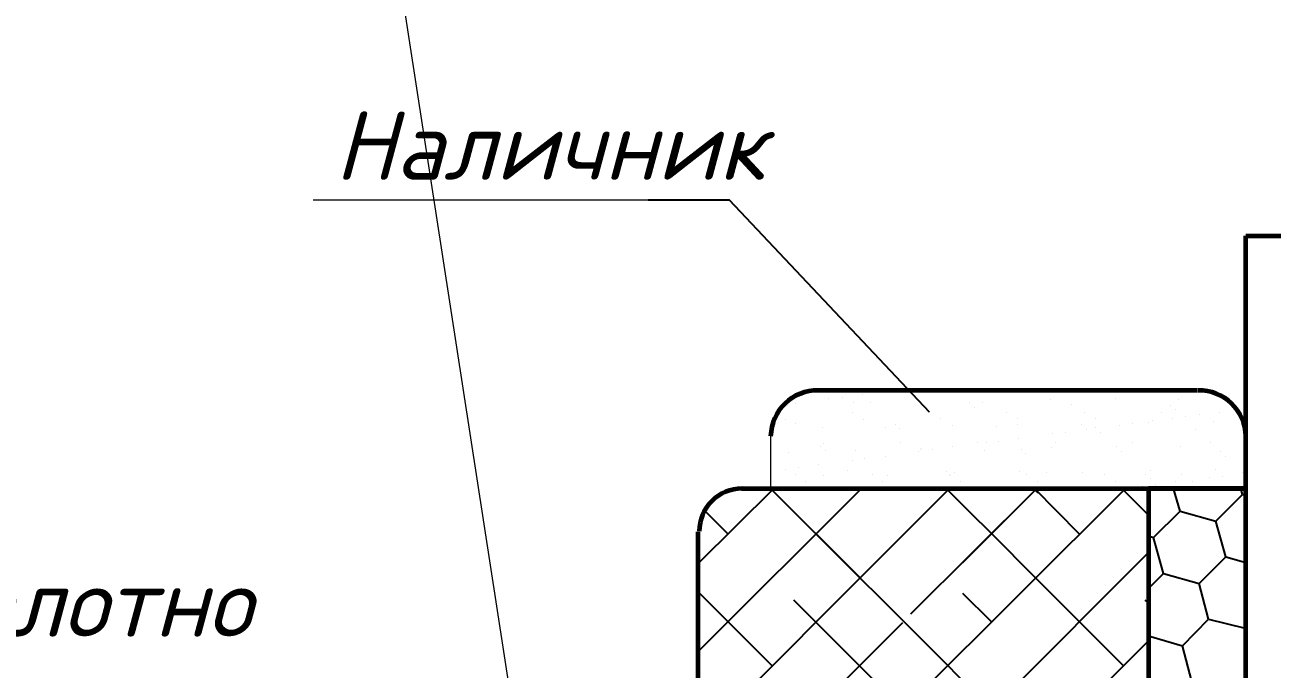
# Model space of a CAD drawing. Header units: millimetres. Extents: x -3689 to 3021565, y -698052 to -604547.
# Drawn here: x 2668458.2 to 2668522, y -674576.9 to -674543.9 of the extents above; entities that cross this region are included whole.
import ezdxf

# ---------------------------------------------------------------- set-up
doc = ezdxf.new("R2010")
doc.units = ezdxf.units.MM
doc.layers.get('0').update_dxf_attribs({"lineweight": 0})
for name, color, linetype in [('PDF _0', 7, 'Continuous'), ('PDF _Основные линии', 7, 'Continuous'), ('PDF _Текст', 7, 'Continuous')]:
    doc.layers.add(name, color=color, linetype=linetype)
doc.layers.add('ВК-текст К1', color=7, linetype='Continuous', lineweight=25)
doc.styles.add('SPDS', font='isocpeui.ttf')

msp = doc.modelspace()

# ---------------------------------------------------------------- linework, layer by layer
for p, q in [((2668494.2465, -674552.8934), (2668472.9468, -674552.8934)), ((2668496.3473, -674564.964), (2668496.3473, -674567.6453)), ((2668520.649, -674564.964), (2668520.649, -674567.6453))]:
    msp.add_line(p, q)
at = {"color": 5}
msp.add_lwpolyline([(2667738.7033, -674132.0473), (2669458.2851, -675699.2919), (2669312.8793, -674245.799), (2667580.6535, -675528.6645), (2668389.8685, -673974.059), (2668649.0702, -675655.0551)], dxfattribs=at)
at = {"layer": 'PDF _0', "lineweight": 25}
for p, q in [((2668494.2465, -674552.8934), (2668490.077, -674552.8934)), ((2668504.4763, -674563.7298), (2668494.2465, -674552.8934)), ((2668494.2465, -674552.8934), (2668494.2465, -674552.8934)), ((2668500.0075, -674562.9637), (2668500.0075, -674562.9637)), ((2668501.0289, -674562.836), (2668501.0289, -674562.836)), ((2668497.1985, -674563.3893), (2668497.1985, -674563.3893)), ((2668497.6241, -674563.3042), (2668497.6241, -674563.3042)), ((2668499.3265, -674563.0488), (2668499.3265, -674563.0488)), ((2668500.6033, -674563.2616), (2668500.6033, -674563.2616)), ((2668501.4545, -674563.219), (2668501.4545, -674563.219)), ((2668503.9656, -674563.219), (2668503.9656, -674563.219)), ((2668506.5192, -674563.2616), (2668506.5192, -674563.2616)), ((2668506.7745, -674563.4744), (2668506.7745, -674563.4744)), ((2668507.2001, -674563.219), (2668507.2001, -674563.219)), ((2668510.6475, -674563.0914), (2668510.6475, -674563.0914)), ((2668511.7115, -674563.3467), (2668511.7115, -674563.3467)), ((2668513.9671, -674563.0488), (2668513.9671, -674563.0488)), ((2668516.7761, -674563.3893), (2668516.7761, -674563.3893)), ((2668517.0314, -674563.6021), (2668517.0314, -674563.6021)), ((2668517.2017, -674563.0914), (2668517.2017, -674563.0914)), ((2668497.1134, -674564.1128), (2668497.1134, -674564.1128)), ((2668500.5182, -674563.7723), (2668500.5182, -674563.7723)), ((2668501.0715, -674564.1128), (2668501.0715, -674564.1128)), ((2668504.4763, -674563.7298), (2668504.4763, -674563.7298)), ((2668505.0296, -674564.0702), (2668505.0296, -674564.0702)), ((2668508.4343, -674563.7298), (2668508.4343, -674563.7298)), ((2668508.9876, -674564.0702), (2668508.9876, -674564.0702)), ((2668512.3924, -674563.7298), (2668512.3924, -674563.7298)), ((2668512.9457, -674564.0702), (2668512.9457, -674564.0702)), ((2668515.6695, -674564.2405), (2668515.6695, -674564.2405)), ((2668515.8823, -674564.1554), (2668515.8823, -674564.1554)), ((2668516.3505, -674563.7298), (2668516.3505, -674563.7298)), ((2668516.9038, -674564.0702), (2668516.9038, -674564.0702)), ((2668517.5847, -674563.9426), (2668517.5847, -674563.9426)), ((2668518.2657, -674563.8574), (2668518.2657, -674563.8574)), ((2668518.9892, -674564.1979), (2668518.9892, -674564.1979)), ((2668519.2871, -674563.7298), (2668519.2871, -674563.7298)), ((2668497.6241, -674564.3256), (2668497.6241, -674564.3256)), ((2668498.9861, -674564.4958), (2668498.9861, -674564.4958)), ((2668502.2206, -674564.5384), (2668502.2206, -674564.5384)), ((2668502.7313, -674564.3682), (2668502.7313, -674564.3682)), ((2668502.9441, -674564.581), (2668502.9441, -674564.581)), ((2668505.668, -674564.4107), (2668505.668, -674564.4107)), ((2668507.8811, -674564.4533), (2668507.8811, -674564.4533)), ((2668508.9876, -674564.3682), (2668508.9876, -674564.3682)), ((2668510.7751, -674564.8363), (2668510.7751, -674564.8363)), ((2668511.4135, -674564.7512), (2668511.4135, -674564.7512)), ((2668512.2222, -674564.3682), (2668512.2222, -674564.3682)), ((2668512.4775, -674564.6235), (2668512.4775, -674564.6235)), ((2668512.9457, -674564.4958), (2668512.9457, -674564.4958)), ((2668513.2011, -674564.7512), (2668513.2011, -674564.7512)), ((2668514.1799, -674564.4107), (2668514.1799, -674564.4107)), ((2668514.8609, -674564.3256), (2668514.8609, -674564.3256)), ((2668518.0954, -674564.6235), (2668518.0954, -674564.6235)), ((2668498.9009, -674565.4747), (2668498.9009, -674565.4747)), ((2668499.0286, -674565.347), (2668499.0286, -674565.347)), ((2668502.9867, -674565.3045), (2668502.9867, -674565.3045)), ((2668505.6254, -674565.5173), (2668505.6254, -674565.5173)), ((2668506.9447, -674565.3045), (2668506.9447, -674565.3045)), ((2668507.3703, -674565.3045), (2668507.3703, -674565.3045)), ((2668508.0087, -674565.2194), (2668508.0087, -674565.2194)), ((2668509.0302, -674565.0917), (2668509.0302, -674565.0917)), ((2668510.69, -674565.5598), (2668510.69, -674565.5598)), ((2668510.9028, -674565.3045), (2668510.9028, -674565.3045)), ((2668514.0522, -674565.5173), (2668514.0522, -674565.5173)), ((2668514.8609, -674565.3045), (2668514.8609, -674565.3045)), ((2668517.2868, -674565.5173), (2668517.2868, -674565.5173)), ((2668518.819, -674565.3045), (2668518.819, -674565.3045)), ((2668497.2837, -674565.8152), (2668497.2837, -674565.8152)), ((2668499.1563, -674565.6875), (2668499.1563, -674565.6875)), ((2668500.5182, -674566.1982), (2668500.5182, -674566.1982)), ((2668500.6884, -674565.6875), (2668500.6884, -674565.6875)), ((2668501.1566, -674566.1131), (2668501.1566, -674566.1131)), ((2668502.2206, -674565.9854), (2668502.2206, -674565.9854)), ((2668503.923, -674565.7301), (2668503.923, -674565.7301)), ((2668504.0081, -674565.645), (2668504.0081, -674565.645)), ((2668504.0507, -674565.6024), (2668504.0507, -674565.6024)), ((2668504.604, -674565.645), (2668504.604, -674565.645)), ((2668507.2852, -674565.6875), (2668507.2852, -674565.6875)), ((2668509.1579, -674565.645), (2668509.1579, -674565.645)), ((2668509.3707, -674565.8578), (2668509.3707, -674565.8578)), ((2668514.3076, -674565.7301), (2668514.3076, -674565.7301)), ((2668519.3722, -674565.7726), (2668519.3722, -674565.7726)), ((2668519.6276, -674565.9854), (2668519.6276, -674565.9854)), ((2668497.1134, -674566.6664), (2668497.1134, -674566.6664)), ((2668497.7518, -674566.5813), (2668497.7518, -674566.5813)), ((2668498.7733, -674566.411), (2668498.7733, -674566.411)), ((2668500.2629, -674566.709), (2668500.2629, -674566.709)), ((2668505.3275, -674566.7515), (2668505.3275, -674566.7515)), ((2668505.7531, -674566.8366), (2668505.7531, -674566.8366)), ((2668509.0727, -674566.7941), (2668509.0727, -674566.7941)), ((2668510.4772, -674566.8366), (2668510.4772, -674566.8366)), ((2668512.3073, -674566.8366), (2668512.3073, -674566.8366)), ((2668515.7546, -674566.709), (2668515.7546, -674566.709)), ((2668519.0743, -674566.6664), (2668519.0743, -674566.6664)), ((2668520.4788, -674566.8366), (2668520.4788, -674566.8366)), ((2668497.6241, -674566.9218), (2668497.6241, -674566.9218)), ((2668498.1349, -674567.3048), (2668498.1349, -674567.3048)), ((2668499.0712, -674566.9643), (2668499.0712, -674566.9643)), ((2668501.5396, -674566.9218), (2668501.5396, -674566.9218)), ((2668502.0929, -674567.2622), (2668502.0929, -674567.2622)), ((2668502.3057, -674566.9643), (2668502.3057, -674566.9643)), ((2668505.4977, -674566.9218), (2668505.4977, -674566.9218)), ((2668505.5403, -674566.9643), (2668505.5403, -674566.9643)), ((2668506.051, -674567.2622), (2668506.051, -674567.2622)), ((2668509.4558, -674566.9218), (2668509.4558, -674566.9218)), ((2668510.0091, -674567.2622), (2668510.0091, -674567.2622)), ((2668513.4138, -674566.9218), (2668513.4138, -674566.9218)), ((2668513.9671, -674567.2622), (2668513.9671, -674567.2622)), ((2668515.5418, -674566.9218), (2668515.5418, -674566.9218)), ((2668515.7972, -674567.1346), (2668515.7972, -674567.1346)), ((2668516.01, -674567.4325), (2668516.01, -674567.4325)), ((2668517.0314, -674567.3048), (2668517.0314, -674567.3048)), ((2668517.3719, -674566.9218), (2668517.3719, -674566.9218)), ((2668517.9252, -674567.2622), (2668517.9252, -674567.2622)), ((2668518.7764, -674567.092), (2668518.7764, -674567.092)), ((2668519.4574, -674567.0069), (2668519.4574, -674567.0069)), ((2668492.6446, -674571.4757), (2668496.5176, -674567.6453)), ((2668492.6446, -674575.987), (2668500.9864, -674567.6453)), ((2668500.9012, -674572.1992), (2668496.3473, -674567.6453)), ((2668498.6456, -674583.435), (2668514.5204, -674567.6027)), ((2668500.9225, -674572.2205), (2668505.4977, -674567.6453)), ((2668503.5187, -674574.0505), (2668509.9665, -674567.6453)), ((2668508.7766, -674571.0944), (2668505.4126, -674567.7304)), ((2668506.1787, -674571.4331), (2668509.9665, -674567.6453)), ((2668512.1371, -674569.9861), (2668509.8388, -674567.6453)), ((2668510.0534, -674567.8598), (2668509.8831, -674567.7322)), ((2668515.6695, -674569.0072), (2668514.265, -674567.6027)), ((2668515.3716, -674567.5176), (2668515.3716, -674567.5176)), ((2668517.2868, -674568.7944), (2668516.9463, -674567.6453)), ((2668519.1169, -674569.3051), (2668520.4788, -674567.9432)), ((2668520.4788, -674567.9432), (2668520.3937, -674567.6453)), ((2668520.4788, -674567.9432), (2668520.649, -674567.9858)), ((2668494.1768, -674569.9861), (2668492.9426, -674568.7518)), ((2668515.9249, -674570.1563), (2668517.2868, -674568.7944)), ((2668517.2868, -674568.7944), (2668519.1169, -674569.3051)), ((2668519.6276, -674571.1352), (2668519.1169, -674569.3051)), ((2668504.2652, -674575.5632), (2668498.6473, -674569.9453)), ((2668515.6695, -674570.0712), (2668515.9249, -674570.1563)), ((2668516.4356, -674571.9864), (2668515.9249, -674570.1563)), ((2668498.6456, -674587.9463), (2668515.6695, -674570.9224)), ((2668514.3927, -674576.7105), (2668508.7748, -674571.0926)), ((2668518.2657, -674572.4971), (2668519.6276, -674571.1352)), ((2668519.6276, -674571.1352), (2668520.649, -674571.4331)), ((2668492.6872, -674580.4558), (2668501.1992, -674571.9438)), ((2668515.6695, -674572.7525), (2668516.4356, -674571.9864)), ((2668516.4356, -674571.9864), (2668518.2657, -674572.4971)), ((2668518.7338, -674574.3272), (2668518.2657, -674572.4971)), ((2668496.4325, -674576.7105), (2668492.6446, -674572.9227)), ((2668507.6257, -674574.4549), (2668506.1787, -674573.0078)), ((2668503.1569, -674578.9662), (2668497.539, -674573.3483)), ((2668515.6695, -674573.476), (2668515.4993, -674573.3483)), ((2668495.2833, -674582.2859), (2668503.1144, -674574.4974)), ((2668517.4145, -674575.6891), (2668518.7338, -674574.3272)), ((2668518.7338, -674574.3272), (2668520.6065, -674574.7953)), ((2668520.6065, -674574.7953), (2668520.649, -674574.7528)), ((2668520.649, -674575.0932), (2668520.6065, -674574.7953)), ((2668500.2203, -674590.8404), (2668515.6695, -674575.4337)), ((2668509.8814, -674581.1793), (2668504.2635, -674575.5614)), ((2668515.6695, -674575.1784), (2668517.4145, -674575.6891)), ((2668517.8826, -674577.5192), (2668517.4145, -674575.6891))]:
    msp.add_line(p, q, dxfattribs=at)
at = {"layer": 'PDF _Основные линии', "lineweight": 60}
for p, q in [((2668520.649, -674567.6453), (2668520.649, -674554.7071)), ((2668520.649, -674554.7071), (2668560.2723, -674554.7071)), ((2668518.1806, -674562.6232), (2668498.7878, -674562.6196)), ((2668494.8577, -674567.6453), (2668506.1787, -674567.6453)), ((2668506.1787, -674567.6453), (2668520.649, -674567.6453)), ((2668520.649, -674567.6453), (2668515.6695, -674567.6453)), ((2668515.6695, -674567.6453), (2668515.6695, -674602.7146)), ((2668520.649, -674571.4331), (2668520.649, -674567.6453)), ((2668492.6446, -674580.1153), (2668492.6446, -674569.8584)), ((2668520.649, -674602.7146), (2668520.649, -674571.4331))]:
    msp.add_line(p, q, dxfattribs=at)
for centre, radius, start, end in [((2668498.7503, -674565.0229), 2.4037, 89.10646, 178.594838), ((2668518.2461, -674565.0229), 2.4037, 1.405162, 90.89354), ((2668494.8839, -674569.8343), 2.1918, 89.999991, 180.000009)]:
    msp.add_arc(centre, radius, start, end, dxfattribs=at)
at = {"layer": 'ВК-текст К1', "color": 3}
msp.add_circle((2674944.0996, -672909.7808), 7632.7516, dxfattribs=at)

# ---------------------------------------------------------------- texts
at = {"layer": 'PDF _Текст', "style": 'SPDS'}
for s, height, p in [('Наличник', 3.49992, (2668474.0403, -674551.8439)), ('Дверное полотно', 3.499919, (2668432.7446, -674575.2208))]:
    msp.add_text(s, height=height, dxfattribs=at).set_placement(p)

doc.saveas('drawing.dxf')
